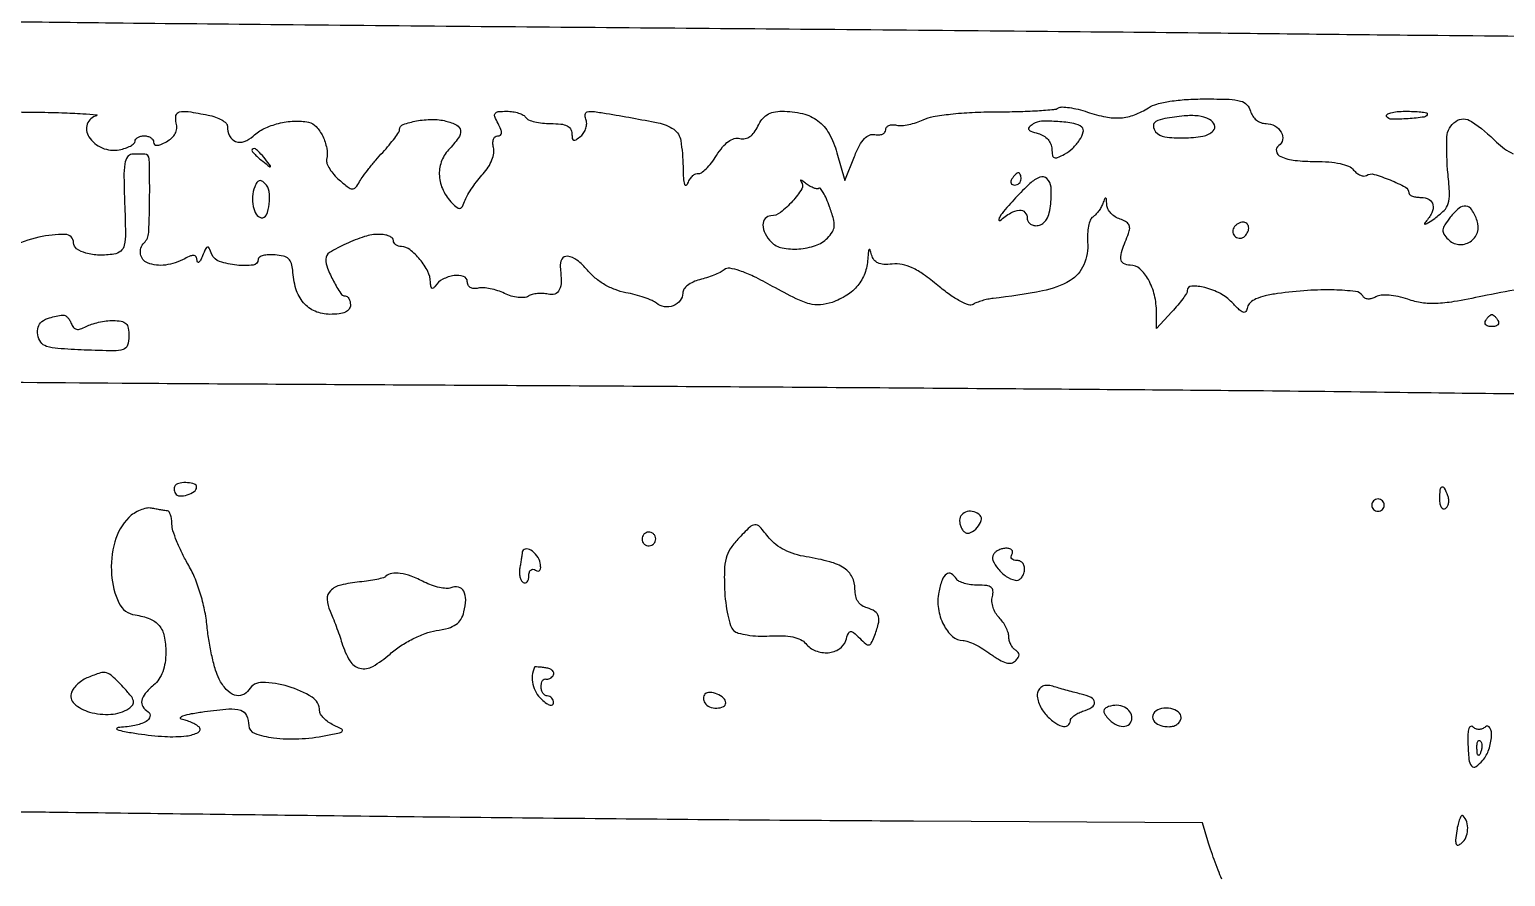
# Model space of a CAD drawing. Extents: x 0 to 5034, y 0 to 2560.
# Drawn here: x 2616.8 to 2856.7, y 1732.7 to 1870.3 of the extents above; entities that cross this region are included whole.
import ezdxf

# ---------------------------------------------------------------- set-up
doc = ezdxf.new("R2010")
doc.units = 0

msp = doc.modelspace()

# ---------------------------------------------------------------- linework, layer by layer
for points in [[(2566.500291, 1813.388869, 0.000025), (2599.706315, 1813.092263, 0.000566), (2636.484559, 1812.807245, 0.000343), (2680.037898, 1812.548913, -0.000265), (2726.483611, 1812.280664, -0.000277), (2772.214257, 1811.966959, -0.000266), (2811.703809, 1811.653178, -0.001234), (2834.5, 1811.403641, 0.000828), (2854.755162, 1811.165464, 0.000325), (2882.696875, 1810.901343, 0.000321)], [(2876.13125, 1869.016786, -0.000192), (2845.700608, 1869.285571, -0.000665), (2826, 1869.493352, 0.000469), (2806.850481, 1869.702813, 0.000156), (2778.80625, 1869.974477, 0.000156), (2747.741249, 1870.25603, 0.000177), (2718, 1870.50579, -0.00022), (2688.405137, 1870.756828, -0.000198), (2657.78125, 1871.042184, -0.000198), (2630.339506, 1871.319656, -0.000631), (2612, 1871.535525, 0.000485)], [(2612.237819, 1856.881394, -0.005087), (2617.68067, 1856.854328, -0.003468), (2622.098749, 1856.756749, -0.007378), (2625.514009, 1856.607157, -0.009444), (2627.738544, 1856.434597, -0.84856), (2627.75, 1856.264318, 0.254373), (2626.237453, 1854.913872, 0.237703), (2626.493246, 1852.844203, 0.145417), (2628.664634, 1851.043759, 0.149179), (2631.443548, 1850.744458, 0.031414), (2632.422519, 1850.996195, 0.044554), (2633.249042, 1851.349105, 0.052915), (2633.827272, 1851.743276, 0.22014), (2634, 1852.116577, -0.166053), (2634.115097, 1852.453586, -0.095371), (2634.440625, 1852.740495, -0.07631), (2634.926261, 1852.934424, -0.056963), (2635.5, 1853, -0.067246), (2636.073373, 1852.922536, -0.084069), (2636.559375, 1852.695915, -0.099557), (2636.884386, 1852.359575, -0.143424), (2637, 1851.964816, 0.208687), (2637.1555, 1851.608475, 0.199776), (2637.526443, 1851.471597, 0.087924), (2638.167562, 1851.612446, 0.024941), (2639.094241, 1852.050436, 0.057611), (2639.969673, 1852.657732, 0.091687), (2640.531459, 1853.372175, 0.101204), (2640.767093, 1854.186209, 0.084153), (2640.687861, 1855.08562, -0.112982), (2640.651012, 1856.282887, -0.291054), (2641.221932, 1856.882725, -0.099574), (2642.646508, 1856.947074, -0.011011), (2645.875, 1856.375, -0.034083), (2647.071496, 1856.049605, -0.047263), (2648.082031, 1855.588438, -0.056697), (2648.78435, 1855.070039, -0.208356), (2649, 1854.575, 0.113065), (2649.362258, 1852.993491, 0.191433), (2650.349786, 1852.087873, 0.180271), (2651.740002, 1852.077923, 0.100453), (2653.202919, 1852.974421, -0.076374), (2654.980796, 1854.184404, -0.050384), (2657.312443, 1855.02085, -0.049179), (2659.839185, 1855.391042, -0.06132), (2662.203012, 1855.21273, -0.160989), (2663.436277, 1854.511487, -0.070831), (2664.49817, 1852.936159, -0.066692), (2665.139943, 1850.989798, -0.094551), (2665.13408, 1849.171041, 0.141931), (2665.192738, 1848.5226, 0.044943), (2665.63017, 1847.644164, 0.040743), (2666.320559, 1846.703783, 0.03542), (2667.185218, 1845.839361, 0.012636), (2668.630071, 1844.648867, 0.148333), (2669.302474, 1844.38854, 0.24703), (2669.835554, 1844.619912, 0.03943), (2670.497187, 1845.590931, -0.028827), (2671.065319, 1846.463903, -0.009033), (2672.013236, 1847.704011, -0.008993), (2673.123619, 1849.05297, -0.009831), (2674.25, 1850.320924, 0.011551), (2675.30333, 1851.514892, 0.015772), (2676.192187, 1852.640853, 0.012552), (2676.86891, 1853.605779, 0.147687), (2677, 1854.039906, -0.316607), (2677.568327, 1854.847464, -0.040907), (2679.725079, 1855.427072, -0.04253), (2682.281796, 1855.672659, -0.064253), (2684.5, 1855.410644, -0.057094), (2686.270187, 1854.744403, -0.255545), (2686.871063, 1853.859248, -0.183476), (2686.537522, 1852.63946, -0.030057), (2684.951881, 1850.717976, 0.102869), (2683.763334, 1848.757508, 0.102015), (2683.450089, 1846.479722, 0.096243), (2684.064596, 1844.156234, 0.081252), (2685.529061, 1842.072459, 0.029522), (2686.331983, 1841.34369, 0.231055), (2686.810077, 1841.234842, 0.220543), (2687.204409, 1841.543689, 0.026964), (2687.661761, 1842.572459, -0.041259), (2688.095045, 1843.476619, -0.016976), (2688.821277, 1844.626529, -0.01666), (2689.688188, 1845.814109, -0.02054), (2690.57657, 1846.85828, 0.042803), (2691.411547, 1847.933069, 0.049414), (2692.00603, 1849.085695, 0.055371), (2692.307304, 1850.187973, 0.103354), (2692.261433, 1851.10828, -0.05566), (2692.155561, 1851.835483, -0.092183), (2692.24825, 1852.446778, -0.129356), (2692.518484, 1852.848978, -0.182461), (2692.918552, 1853, 0.136713), (2693.376757, 1853.127671, 0.25178), (2693.568404, 1853.451776, 0.111212), (2693.461394, 1854.037138, 0.022271), (2693, 1855, -0.028661), (2692.47686, 1856.128477, -0.252535), (2692.539385, 1856.656142, -0.22071), (2693.028384, 1856.938514, -0.022308), (2694.405799, 1857, -0.037116), (2695.398945, 1856.926175, -0.041071), (2696.33614, 1856.70625, -0.045079), (2697.0913, 1856.38458, -0.131867), (2697.5, 1856, 0.159713), (2697.95866, 1855.613307, 0.035556), (2698.947275, 1855.29375, 0.033489), (2700.196361, 1855.073414, 0.026918), (2701.559017, 1855, -0.025275), (2703.192437, 1854.917376, -0.085083), (2704.219784, 1854.632123, -0.145472), (2704.788541, 1854.123634, -0.138977), (2705, 1853.377555, 0.036516), (2705.058117, 1852.58283, 0.292082), (2705.287752, 1852.318007, 0.224961), (2705.680777, 1852.379203, 0.023931), (2706.440559, 1852.950668, 0.078935), (2706.945737, 1853.526039, 0.067902), (2707.279759, 1854.2594, 0.069892), (2707.398494, 1855.033292, 0.095057), (2707.274497, 1855.727056, -0.112501), (2707.163879, 1856.498895, -0.314009), (2707.494185, 1856.898914, -0.099503), (2708.420623, 1856.96731, -0.010429), (2710.583938, 1856.650268, -0.005977), (2718.991554, 1855.134842, -0.104415), (2721.536804, 1854.063644, -0.205015), (2722.684698, 1852.23245, -0.034135), (2723.054972, 1848, 0.009999), (2723.128963, 1846.10463, 0.05831), (2723.303054, 1845.12288, 0.457371), (2723.561491, 1845.007198, 0.191896), (2723.859329, 1845.324, -0.047962), (2724.20535, 1846.003131, -0.063122), (2724.649233, 1846.537513, -0.078013), (2725.118105, 1846.855443, -0.1765), (2725.539043, 1846.893747, 0.227312), (2726.033213, 1846.987952, 0.035957), (2726.805219, 1847.647877, 0.033844), (2727.663886, 1848.619099, 0.023673), (2728.5, 1849.818033, -0.031206), (2729.48977, 1851.192722, -0.064417), (2730.451947, 1852.099431, -0.087842), (2731.390027, 1852.554704, -0.126864), (2732.307271, 1852.576929, 0.102639), (2733.157727, 1852.556861, 0.105764), (2733.935872, 1852.878282, 0.086997), (2734.626141, 1853.555718, 0.048462), (2735.217786, 1854.578643, -0.05788), (2735.886681, 1855.68658, -0.089209), (2736.715569, 1856.434451, -0.086913), (2737.769759, 1856.858842, -0.052382), (2739.113462, 1857, -0.057178), (2742.488667, 1856.612761, -0.104684), (2744.987226, 1855.445418, -0.105246), (2746.789911, 1853.37088, -0.058237), (2748.06926, 1850.252626), (2749.333423, 1845.737479), (2750.916712, 1849.651118, -0.023638), (2751.747317, 1851.454132, -0.068569), (2752.538749, 1852.572419, -0.110409), (2753.356422, 1853.129492, -0.145682), (2754.25, 1853.209054, 0.062356), (2754.91937, 1853.158099, 0.094257), (2755.485938, 1853.294667, 0.123323), (2755.861262, 1853.591956, 0.165356), (2756, 1854, -0.167266), (2756.13923, 1854.404549, -0.126423), (2756.514062, 1854.693278, -0.095472), (2757.080565, 1854.816679, -0.061842), (2757.75, 1854.749908, 0.07424), (2758.603577, 1854.685999, 0.03115), (2759.747929, 1854.842313, 0.029964), (2760.972342, 1855.165341, 0.034248), (2762.094015, 1855.621601, -0.071138), (2763.684829, 1856.136027, -0.01556), (2766.541683, 1856.537468, -0.015236), (2770.030005, 1856.810172, -0.01149), (2773.874171, 1856.904638, 0.006172), (2777.465428, 1856.954682, 0.008793), (2780.652518, 1857.094573, 0.005447), (2783.311025, 1857.287235, 0.118129), (2784.049706, 1857.53072, -0.147904), (2784.657083, 1857.692228, -0.026181), (2785.844286, 1857.589716, -0.026343), (2787.268754, 1857.31405, -0.021037), (2788.76955, 1856.872883, 0.033728), (2791.746274, 1856.079288, 0.066159), (2794.189402, 1855.93011, 0.073423), (2796.416118, 1856.422728, 0.05137), (2798.714817, 1857.581601, -0.078203), (2800.066234, 1858.174631, -0.025846), (2802.194063, 1858.618715, -0.022884), (2804.833228, 1858.90568, -0.015638), (2807.848185, 1859, -0.007966), (2811.799499, 1858.937047, -0.057738), (2813.675759, 1858.658832, -0.136163), (2814.697254, 1858.055897, -0.128485), (2815.289749, 1857, 0.081579), (2815.640606, 1856.211319, 0.079305), (2816.228062, 1855.567499, 0.080513), (2816.977985, 1855.145869, 0.088103), (2817.799392, 1855, -0.129894), (2819.23196, 1854.62145, -0.133284), (2820.274051, 1853.587063, -0.172421), (2820.499752, 1852.364907, -0.217944), (2819.869194, 1851.419157, 0.316961), (2819.477712, 1850.501758, 0.242644), (2820.189765, 1849.633083, 0.074475), (2822.516016, 1849.015756, 0.029625), (2825.822345, 1848.845374, -0.021022), (2828.024983, 1848.769812, -0.036012), (2829.842399, 1848.498253, -0.044218), (2831.221941, 1848.058332, -0.120832), (2832.038862, 1847.453174, 0.054291), (2832.560731, 1846.947543, 0.067232), (2833.145046, 1846.607644, 0.080701), (2833.699797, 1846.476849, 0.157295), (2834.136689, 1846.584478, -0.213003), (2835.362192, 1846.749488, -0.026264), (2837.969746, 1845.831774, -0.024831), (2840.458743, 1844.658258, -0.276912), (2841, 1843.755889, 0.235453), (2841.144446, 1843.466154, 0.071241), (2841.5875, 1843.222042, 0.054436), (2842.234019, 1843.055177, 0.035971), (2843, 1843, -0.128058), (2844.289482, 1842.664238, -0.222012), (2844.923939, 1841.783747, -0.163622), (2844.745873, 1840.491242, -0.071188), (2843.75, 1839.046183, 0.103302), (2843.567782, 1838.741973, 0.635721), (2843.662966, 1838.649296, 0.053501), (2844.228143, 1838.934532, 0.009573), (2845.209033, 1839.596183, 0.041566), (2846.727284, 1840.863774, 0.124624), (2847.421503, 1842.011267, 0.085894), (2847.620203, 1843.595868, 0.013551), (2847.388076, 1846.738755, -0.035094), (2847.20142, 1852.823986, -0.240455), (2848.62355, 1855.357805, -0.304008), (2851.191594, 1855.350458, -0.048585), (2855.267607, 1851.984908, 0.089369), (2857.985536, 1850.089164, 0.053233)], [(2858.880258, 1828.063655, 0.008867), (2853, 1826.952614, -0.008219), (2848.316526, 1826.061406, -0.032418), (2845.399379, 1825.748698, -0.049258), (2843.13723, 1825.876559, -0.044012), (2840.85317, 1826.442451, 0.027371), (2839.267857, 1826.891637, 0.036458), (2837.787687, 1827.113062, 0.041661), (2836.53561, 1827.103465, 0.105202), (2835.669839, 1826.835108, -0.057622), (2835.005256, 1826.557966, -0.087823), (2834.385096, 1826.492749, -0.107632), (2833.87129, 1826.643202, -0.13021), (2833.507652, 1826.987619, 0.230111), (2832.357408, 1827.716599, 0.021206), (2828.894254, 1827.959835, 0.024101), (2824.55374, 1827.870933, 0.016888), (2819.687997, 1827.370714, 0.022018), (2817.649496, 1826.999251, 0.050308), (2816.170003, 1826.501059, 0.073053), (2815.212799, 1825.885921, 0.167416), (2814.790822, 1825.152345, -0.097668), (2814.521233, 1824.487002, -0.336315), (2814.109598, 1824.340351, -0.116018), (2813.463057, 1824.72582, -0.013038), (2812.256945, 1825.954577, 0.085298), (2810.382346, 1827.381398, 0.056791), (2807.856228, 1828.352319, 0.072401), (2805.724625, 1828.585447, 0.40382), (2805, 1827.834544, -0.144514), (2804.875666, 1827.413348, -0.013972), (2804.265625, 1826.525518, -0.016834), (2803.457505, 1825.492041, -0.012528), (2802.5, 1824.405499), (2800, 1821.707955), (2800, 1824.306924, 0.058743), (2799.667539, 1827.126966, 0.068285), (2798.688996, 1829.641967, 0.082761), (2797.290181, 1831.398314, 0.185352), (2795.722854, 1832, -0.128386), (2794.651645, 1832.279667, -0.25772), (2794.204453, 1833.000001, -0.097453), (2794.406785, 1834.403514, -0.013593), (2795.458868, 1837.159658, 0.082208), (2795.641562, 1837.947775, 0.151883), (2795.488168, 1838.58084, 0.129415), (2794.975306, 1839.082354, 0.052418), (2794.072321, 1839.477046, -0.067119), (2793.274148, 1839.854146, -0.063099), (2792.585554, 1840.435835, -0.067523), (2792.105445, 1841.124982, -0.107097), (2791.921053, 1841.817388, 0.007185), (2791.864267, 1842.74326, 0.315171), (2791.747205, 1842.886181, 0.378554), (2791.596397, 1842.813357, 0.008361), (2791.271109, 1842, -0.039524), (2790.97491, 1841.375275, -0.029619), (2790.556871, 1840.738549, -0.030264), (2790.088387, 1840.183125, -0.058402), (2789.641488, 1839.812081, 0.158993), (2789.247946, 1839.324623, 0.040455), (2788.960513, 1838.336165, 0.037115), (2788.800792, 1837.094421, 0.030253), (2788.809853, 1835.7537, -0.118333), (2788.179772, 1832.045909, -0.158548), (2785.949712, 1829.494936, -0.087461), (2781.480421, 1827.79499, -0.019979), (2773.449502, 1826.589189, 0.025014), (2772.576992, 1826.449193, 0.019801), (2771.650852, 1826.213983, 0.020213), (2770.807396, 1825.926279, 0.04614), (2770.205861, 1825.627229, -0.227439), (2769.455133, 1825.547121, -0.037217), (2768.079968, 1826.153603, -0.032788), (2766.382192, 1827.206977, -0.018847), (2764.477073, 1828.681156, 0.018449), (2762.158139, 1830.4785, 0.045773), (2760.307242, 1831.565409, 0.061981), (2758.672742, 1832.099264, 0.074236), (2757.056813, 1832.169907, -0.035464), (2755.6694, 1832.123256, -0.09695), (2754.718265, 1832.346543, -0.130908), (2754.09015, 1832.858868, -0.093518), (2753.702101, 1833.683665, 0.016718), (2753.463268, 1834.493779, 0.574739), (2753.304643, 1834.527157, 0.163896), (2753.172519, 1834.223177, 0.006514), (2753.084198, 1833, -0.073609), (2752.595179, 1830.659857, -0.08432), (2751.458631, 1828.680341, -0.079532), (2749.669543, 1827.102859, -0.057179), (2747.266487, 1825.943053, -0.063263), (2745.370415, 1825.540762, -0.086837), (2743.637609, 1825.698057, -0.050431), (2741.442794, 1826.53559, -0.009318), (2737.607733, 1828.551473, 0.011538), (2734.526997, 1830.153435, 0.031867), (2732.268695, 1831.088926, 0.045057), (2730.644392, 1831.484632, 0.206773), (2729.727765, 1831.241879, -0.051516), (2729.068883, 1830.825344, -0.018352), (2728.052843, 1830.366592, -0.017985), (2726.892901, 1829.941283, -0.020248), (2725.75, 1829.618835, 0.049072), (2724.697984, 1829.255484, 0.059386), (2723.807813, 1828.710624, 0.070136), (2723.201879, 1828.076746, 0.156975), (2723, 1827.449563, -0.166253), (2722.582011, 1826.227219, -0.136414), (2721.469713, 1825.397925, -0.127739), (2720.027452, 1825.230743, -0.138855), (2718.737265, 1825.798638, 0.07083), (2718.01783, 1826.238903, 0.018809), (2716.760227, 1826.726865, 0.018689), (2715.272899, 1827.179039, 0.018257), (2713.744358, 1827.522863, -0.0452), (2712.00601, 1828.01349, -0.041118), (2710.325159, 1828.820486, -0.041015), (2708.794872, 1829.8941, -0.04441), (2707.504161, 1831.177425, 0.051002), (2705.817602, 1832.810783, 0.139712), (2704.297893, 1833.43517, 0.29548), (2703.361637, 1832.968498, 0.165643), (2703.091962, 1831.674593, -0.028809), (2703.242375, 1829.371849, -0.107801), (2702.945885, 1827.961094, -0.207788), (2702.222503, 1827.301737, -0.147343), (2701.110698, 1827.260801, 0.049319), (2700.291742, 1827.390628, 0.038924), (2699.394044, 1827.373437, 0.040154), (2698.555059, 1827.223174, 0.074157), (2697.919831, 1826.950453, -0.119581), (2697.237583, 1826.727733, -0.048167), (2696.250941, 1826.746234, -0.043822), (2695.139259, 1826.974591, -0.041099), (2694.059133, 1827.396437, 0.034661), (2692.950816, 1827.8458, 0.030091), (2691.737683, 1828.162986, 0.031264), (2690.601371, 1828.315086, 0.073506), (2689.75, 1828.250092, -0.070014), (2689.03665, 1828.190647, -0.125019), (2688.478637, 1828.366572, -0.145839), (2688.126919, 1828.761966, -0.10978), (2688, 1829.333056, 0.325972), (2687.400536, 1830.154853, 0.113429), (2685.852914, 1830.285875, 0.083922), (2684.016886, 1829.699998, 0.125758), (2682.765313, 1828.587716, -0.076207), (2682.462289, 1828.259936, -0.361419), (2682.225326, 1828.26494, -0.183233), (2682.062328, 1828.56789, -0.030599), (2682.015313, 1829.238569, 0.118075), (2681.58757, 1830.957642, 0.052361), (2680.291423, 1832.920713, 0.052466), (2678.677199, 1834.510517, 0.169841), (2677.277759, 1835, -0.076723), (2676.789604, 1835.075349, -0.089679), (2676.375342, 1835.29375, -0.100762), (2676.098405, 1835.618633, -0.126938), (2676, 1836, 0.216386), (2675.8263, 1836.382573, 0.079042), (2675.310756, 1836.70625, 0.060107), (2674.552021, 1836.926737, 0.040707), (2673.653638, 1837, 0.07699), (2671.300633, 1836.635525, 0.032041), (2668.297461, 1835.465824, 0.02603), (2665.602544, 1834.036962, 0.263675), (2665, 1832.973811, 0.094915), (2665.28165, 1831.503483, 0.027032), (2666.260761, 1829.383012, 0.021086), (2667.415323, 1827.407022, 0.255299), (2668.160515, 1827, -0.173704), (2668.480842, 1826.885254, -0.093425), (2668.753401, 1826.559375, -0.073734), (2668.937834, 1826.073846, -0.054008), (2669, 1825.5, -0.160141), (2668.781992, 1824.836781, -0.128834), (2668.19483, 1824.362578, -0.078106), (2667.177434, 1824.08405, -0.027838), (2665.66898, 1824, -0.101976), (2663.267874, 1824.494854, -0.116196), (2661.385616, 1825.890005, -0.10107), (2660.147409, 1828.155805, -0.062056), (2659.616658, 1831.162439, 0.063956), (2659.414344, 1832.283706, 0.137364), (2658.937457, 1833.012748, 0.11911), (2658.098876, 1833.450817, 0.041949), (2656.75, 1833.669117, 0.032337), (2655.696365, 1833.681705, 0.051655), (2654.807813, 1833.542026, 0.069206), (2654.196736, 1833.285586, 0.264756), (2654, 1832.940087, -0.376711), (2653.182023, 1832.008476, -0.05939), (2650.534876, 1831.97916, -0.053719), (2647.738499, 1832.589529, -0.218642), (2646.499653, 1833.75, 0.015532), (2646.04496, 1834.772015, 0.332057), (2645.768499, 1834.915919, 0.249487), (2645.486212, 1834.701205, 0.010356), (2644.96295, 1833.5, -0.022269), (2644.639888, 1832.804131, -0.10448), (2644.361498, 1832.465023, -0.430192), (2644.173627, 1832.490983, -0.142536), (2644.070285, 1832.785184, 0.105797), (2643.923186, 1833.326266, 0.247491), (2643.58939, 1833.559219, 0.129118), (2643.014693, 1833.482483, 0.025466), (2642.065741, 1833.035184, -0.088755), (2638.92243, 1832.013193, -0.128483), (2636.037069, 1832.356016, -0.265932), (2634.883085, 1833.791429, -0.240138), (2635.476925, 1835.619782, 0.186999), (2636.216157, 1837.294569, 0.009902), (2636.371558, 1843.238837, 0.00759), (2636.318168, 1849.273275, 0.408455), (2635.568013, 1850.002457, -0.000639), (2635.255477, 1850.001504, -0.000145), (2634.725901, 1850.000722, -0.00015), (2634.115244, 1850.00018, -0.000146), (2633.498884, 1850, 0.257332), (2632.759379, 1849.592413, 0.103997), (2632.344289, 1848.476372, 0.040435), (2632.196245, 1846.302661, 0.006476), (2632.306034, 1842.044279, -0.005317), (2632.441922, 1837.20864, -0.056532), (2632.254449, 1835.251204, -0.167814), (2631.669655, 1834.277733, -0.137401), (2630.55715, 1833.775278, -0.044576), (2628.144725, 1833.625432, -0.061753), (2626.004074, 1833.949854, -0.082239), (2624.508653, 1834.649976, -0.247055), (2624, 1835.616577, 0.409515), (2622.652501, 1836.985903, 0.060391), (2618.384634, 1836.537991, 0.052364), (2613.664413, 1834.922074, 0.128006)], [(2810.615137, 1732.216073, -0.007817), (2810.021463, 1733.687692, -0.005127), (2809.381634, 1735.400203, -0.005157), (2808.792686, 1737.081197, -0.009872), (2808.360682, 1738.444191), (2807.491091, 1741.388383), (2760.495545, 1741.639926, -0.000631), (2738.794302, 1741.783473, -0.000345), (2712.176816, 1742.011489, -0.000343), (2685.131833, 1742.280395, -0.000547), (2662, 1742.55159, 0.000051), (2623.153091, 1743.045567, 0.001503), (2613.285003, 1743.140374, 0.005477)]]:
    msp.add_lwpolyline(points, format="xyb")
for points in [[(2844, 1856.613499, -0.374035), (2843.518677, 1856.060095, -0.017887), (2840.881157, 1855.78659, -0.018882), (2838.213729, 1855.707079, -0.25781), (2837.396955, 1856.166731, -0.409969), (2837.469645, 1856.484959, -0.075366), (2838.078705, 1856.755227, -0.044643), (2839.111312, 1856.940963, -0.022189), (2840.440983, 1857, -0.01019), (2841.805541, 1856.972186, -0.016855), (2842.954539, 1856.886465, -0.010858), (2843.868051, 1856.767138, -0.370475)], [(2779.952905, 1854.934394, 0.042972), (2779.289091, 1854.421923, 0.337554), (2779.224974, 1854.062177, 0.191885), (2779.587315, 1853.746346, 0.017573), (2780.75, 1853.383343, -0.066664), (2781.656268, 1852.999526, -0.077951), (2782.376462, 1852.405932, -0.084333), (2782.839149, 1851.663998, -0.097643), (2783, 1850.848185, 0.038966), (2783.077831, 1849.850991, 0.265072), (2783.374559, 1849.479526, 0.197623), (2783.919855, 1849.485883, 0.022384), (2785.056487, 1850.030231, 0.068531), (2786.391322, 1850.999894, 0.058324), (2787.499287, 1852.344557, 0.068602), (2788.099574, 1853.634067, 0.301595), (2787.873539, 1854.399488, 0.132156), (2786.555658, 1855.011923, 0.026206), (2783.949622, 1855.325712, 0.026103), (2781.326431, 1855.365684, 0.134449)], [(2804.5, 1856.236756, 0.012521), (2801.3504, 1855.817904, 0.087313), (2799.887835, 1855.314596, 0.285621), (2799.494888, 1854.610038, 0.162675), (2799.86041, 1853.668196, 0.1882), (2801.344684, 1852.845686, 0.037399), (2804.43129, 1852.662709, 0.03832), (2807.543438, 1852.95032, 0.155393), (2809.213661, 1853.813661, 0.296624), (2809.418035, 1854.778744, 0.18402), (2808.61596, 1855.671406, 0.090502), (2806.775787, 1856.229204, 0.055301)], [(2653, 1850.622445, 0.184603), (2653.08115, 1850.410139, 0.013803), (2653.514062, 1849.952641, 0.017649), (2654.079598, 1849.425681, 0.012436), (2654.75, 1848.872445, 0.001576), (2655.879507, 1847.99236, 0.377591), (2656, 1848, 0.377591), (2656.00764, 1848.120493, 0.001576), (2655.127555, 1849.25, 0.017685), (2654.23668, 1850.306759, 0.065617), (2653.573889, 1850.869516, 0.241985), (2653.193395, 1850.90695, 0.307699)], [(2776.5, 1846, 0.082592), (2776.343488, 1845.6179, 0.161196), (2776.3746, 1845.29375, 0.182303), (2776.586039, 1845.078288, 0.108972), (2776.940983, 1845, 0.093332), (2777.345238, 1845.076123, 0.09642), (2777.688914, 1845.29375, 0.099167), (2777.918938, 1845.618444, 0.105053), (2778, 1846, 0.042167), (2777.967655, 1846.382849, 0.061769), (2777.870461, 1846.70625, 0.081139), (2777.727648, 1846.92554, 0.210953), (2777.559017, 1847, 0.151918), (2777.34829, 1846.934461, 0.038439), (2777.066025, 1846.70625, 0.035638), (2776.768994, 1846.382774, 0.029505)], [(2653.448209, 1844.725631, 0.072072), (2653.091313, 1843.148252, 0.071324), (2653.194772, 1841.528567, 0.085186), (2653.69643, 1840.258427, 0.21053), (2654.5, 1839.697179, 0.354314), (2655.350691, 1840.146941, 0.073463), (2655.812491, 1841.905791, 0.06351), (2655.778011, 1843.964232, 0.161841), (2655.117447, 1845.282553, 0.07297), (2654.604088, 1845.664545, 0.206894), (2654.168839, 1845.702072, 0.172886), (2653.789007, 1845.404588, 0.049437)], [(2742.259146, 1845.541219, -0.32437), (2742.347516, 1844.400561, -0.044388), (2740.837611, 1842.367189, -0.044846), (2738.890318, 1840.539505, -0.167566), (2737.325686, 1840, 0.222518), (2736.411635, 1839.572023, 0.179218), (2736.045548, 1838.538165, 0.115072), (2736.399659, 1837.112686, 0.078353), (2737.386589, 1835.756268, 0.148622), (2739.172907, 1834.802745, 0.066284), (2741.861051, 1834.633556, 0.064777), (2744.594372, 1835.184477, 0.114783), (2746.536226, 1836.393369, 0.058587), (2747.322986, 1837.38979, 0.121782), (2747.622142, 1838.327089, 0.084819), (2747.499793, 1839.514732, 0.018774), (2746.874707, 1841.469945, 0.015209), (2746.358687, 1842.771741, 0.027994), (2745.849084, 1843.790602, 0.031639), (2745.403751, 1844.465877, 0.455575), (2745.150209, 1844.483543, -0.232761), (2744.862916, 1844.385773, -0.054233), (2744.353309, 1844.50925, -0.04498), (2743.735764, 1844.796949, -0.030852), (2743.092009, 1845.225708, 0.010044), (2742.515027, 1845.64565, 0.061815), (2742.190652, 1845.816837, 0.648711), (2742.13092, 1845.756695, 0.084119)], [(2779.428175, 1845.250054, 0.018287), (2777.102075, 1842.921975, 0.017022), (2774.893811, 1840.375381, 0.08457), (2774.353855, 1839.413648, 0.764699), (2774.578741, 1839.257154, -0.040967), (2776.318509, 1840.4883, -0.115295), (2777.731632, 1840.932216, -0.23302), (2778.624026, 1840.572603, -0.184517), (2779, 1839.588484, 0.12955), (2779.136544, 1839.070337, 0.118015), (2779.514062, 1838.665321, 0.103138), (2780.08154, 1838.438643, 0.079396), (2780.75, 1838.427931, 0.124175), (2781.536932, 1838.750963, 0.101421), (2782.147045, 1839.429923, 0.073814), (2782.575435, 1840.494653, 0.034334), (2782.822842, 1841.966605, 0.041785), (2782.861484, 1844.657282, 0.1853), (2782.205621, 1846.066457, 0.299699), (2781.036546, 1846.286913, 0.08855)], [(2847.74512, 1839.776328, 0.023612), (2846.840992, 1838.528928, 0.120072), (2846.556271, 1837.726506, 0.166285), (2846.719224, 1837.022902, 0.057126), (2847.378455, 1836.192974, 0.170447), (2849.105506, 1835.363504, 0.171043), (2850.969133, 1835.79732, 0.171493), (2852.145785, 1837.302207, 0.171201), (2852.116734, 1839.213474, 0.051802), (2851.248275, 1840.975975, 0.22399), (2850.29079, 1841.58801, 0.212436), (2849.171451, 1841.253253, 0.046821)], [(2812.542705, 1838.069098, 0.195483), (2812.412739, 1837.300347, 0.177971), (2812.849183, 1836.620737, 0.173509), (2813.632003, 1836.375083, 0.18866), (2814.36052, 1836.693853, 0.094258), (2814.860497, 1837.428701, 0.135693), (2814.969472, 1838.203471, 0.182678), (2814.664889, 1838.772622, 0.181466), (2814.059017, 1839, 0.08447), (2813.65652, 1838.931514, 0.05343), (2813.225445, 1838.726548, 0.051896), (2812.832549, 1838.425195, 0.064898)], [(2623.631346, 1822.518314, 0.07838), (2624.002642, 1821.874092, 0.173292), (2624.480311, 1821.582325, 0.134518), (2625.124949, 1821.622521, 0.040445), (2626.03422, 1822.018314, -0.044821), (2626.92071, 1822.395013, -0.023184), (2628.083379, 1822.71163, -0.02285), (2629.317732, 1822.928373, -0.032043), (2630.434259, 1823, -0.043018), (2631.753712, 1822.88627, -0.153473), (2632.497845, 1822.502137, -0.154727), (2632.884886, 1821.763522, -0.043941), (2633, 1820.45619, -0.078313), (2632.765621, 1818.968935, -0.243992), (2632.066361, 1818.277803, -0.080733), (2630.511382, 1818.058983, -0.004798), (2625.75, 1818.20619, -0.00702), (2621.473038, 1818.4397, -0.061571), (2619.613777, 1818.800301, -0.157891), (2618.671015, 1819.484444, -0.122697), (2618.191533, 1820.665416, -0.09854), (2618.261424, 1821.936112, -0.164629), (2618.840318, 1822.824099, -0.103787), (2620.076824, 1823.436587, -0.026431), (2622.281385, 1823.883999, -0.167485), (2622.62213, 1823.820404, -0.068805), (2623.000257, 1823.530679, -0.057525), (2623.356043, 1823.076663, -0.045871)], [(2855.5, 1823, -0.146489), (2855.602013, 1822.620597, -0.191582), (2855.461189, 1822.29375, -0.134005), (2855.074636, 1822.072951, -0.063222), (2854.5, 1822, -0.063222), (2853.925364, 1822.072951, -0.134005), (2853.538811, 1822.29375, -0.191582), (2853.397987, 1822.620597, -0.146489), (2853.5, 1823, -0.025622), (2853.764631, 1823.382847, -0.032351), (2854.048689, 1823.70625, -0.033983), (2854.313296, 1823.937141, -0.163822), (2854.5, 1824, -0.163822), (2854.686704, 1823.937141, -0.033983), (2854.951311, 1823.70625, -0.032351), (2855.235369, 1823.382847, -0.025622)], [(2640.527186, 1796.193853, 0.126718), (2640.384342, 1795.951895, 0.07666), (2640.341558, 1795.61998, 0.068433), (2640.401535, 1795.251796, 0.063947), (2640.559212, 1794.904194, 0.251502), (2641.262296, 1794.49748, 0.081215), (2642.495327, 1794.659209, 0.080596), (2643.619821, 1795.207039, 0.24382), (2644, 1795.940322, 0.321455), (2643.652963, 1796.424334, 0.063543), (2642.544228, 1796.648844, 0.058963), (2641.30547, 1796.593169, 0.156944)], [(2846, 1793.940983, 0.045552), (2846.068264, 1793.193244, 0.099152), (2846.280921, 1792.660421, 0.177225), (2846.594852, 1792.42542, 0.214542), (2846.956326, 1792.473008, 0.126981), (2847.279146, 1792.809536, 0.081026), (2847.466258, 1793.321649, 0.072258), (2847.493102, 1793.926665, 0.066719), (2847.349337, 1794.532025, 0.027681), (2846.794126, 1795.769457, 0.395517), (2846.377209, 1795.917133, 0.275668), (2846.063011, 1795.476999, 0.020503)], [(2632.978618, 1790.978618, 0.131479), (2630.701079, 1787.036914, 0.082445), (2630.177108, 1781.705415, 0.094737), (2631.379753, 1777.100608, 0.251918), (2634.033373, 1775.154182, -0.05823), (2636.409622, 1774.533181, -0.12866), (2637.915624, 1773.440054, -0.122354), (2638.738213, 1771.708615, -0.050048), (2639, 1769.099796, -0.036964), (2638.874271, 1767.401433, -0.052265), (2638.496092, 1765.933993, -0.058517), (2637.868378, 1764.709076, -0.068164), (2637, 1763.732028, 0.039697), (2635.653975, 1762.380469, 0.125423), (2635.09728, 1761.241004, 0.192297), (2635.268887, 1760.270695, 0.116071), (2636.106763, 1759.434017, -0.330752), (2636.413358, 1758.662755, -0.204355), (2635.783659, 1757.857467, -0.077129), (2633.962319, 1757.192536, -0.03761), (2631.5, 1756.893371, 0.14121), (2631.053038, 1756.742128, 0.613955), (2631.081247, 1756.537945, 0.03846), (2632.284976, 1756.22366, 0.007489), (2634.5, 1755.858168, 0.022924), (2638.831161, 1755.411724, 0.041925), (2642.378554, 1755.50727, 0.092044), (2644.270755, 1756.0808, 0.515958), (2644.394645, 1756.958291, 0.061533), (2643.912619, 1757.313805, 0.02438), (2643.175302, 1757.682623, 0.023684), (2642.331331, 1758.007748, 0.027389), (2641.5, 1758.233883, -0.532701), (2641.402058, 1758.47836, -0.16713), (2641.789996, 1758.768227, -0.032919), (2643.193929, 1759.118786, -0.010853), (2645.29573, 1759.451885, -0.013916), (2649.242818, 1759.878398, -0.096769), (2651.163669, 1759.660167, -0.212441), (2652.12763, 1758.806623, -0.105343), (2652.487246, 1757.179421, 0.318517), (2653.385972, 1755.931942, 0.050051), (2656.506207, 1755.202168, 0.043902), (2660.628427, 1755.02898, 0.036734), (2664.97749, 1755.549834, 0.004658), (2667.24384, 1756.013841, 0.182736), (2667.66742, 1756.286988, 0.458247), (2667.595335, 1756.605135, 0.014423), (2666.25, 1757.271262, -0.043856), (2665.389183, 1757.76249, -0.048924), (2664.660937, 1758.380863, -0.055042), (2664.160216, 1759.02728, -0.138142), (2664, 1759.59611, 0.260591), (2662.768376, 1761.798768, 0.065929), (2658.882352, 1763.531558, 0.066177), (2654.692428, 1764.188877, 0.266202), (2652.5, 1763, -0.165282), (2651.471324, 1762.151654, -0.179186), (2650.177177, 1762.142064, -0.123942), (2648.816738, 1763.06051, -0.06586), (2647.663833, 1764.75, -0.045264), (2647.090818, 1766.197993, -0.015283), (2646.516228, 1768.395103, -0.015059), (2646.02594, 1770.875977, -0.016716), (2645.705538, 1773.297157, 0.02628), (2645.296452, 1775.991361, 0.023965), (2644.598001, 1778.713572, 0.024591), (2643.66887, 1781.27285, 0.03318), (2642.567386, 1783.475227, -0.018555), (2641.584658, 1785.304482, -0.019305), (2640.75417, 1787.177876, -0.019405), (2640.163954, 1788.847121, -0.075407), (2640, 1789.92807, 0.034273), (2639.945166, 1790.727097, 0.049747), (2639.779687, 1791.413846, 0.061908), (2639.538136, 1791.901972, 0.225182), (2639.25, 1792.076511, -0.012222), (2638.845078, 1792.127846, -0.003019), (2638.183584, 1792.232282, -0.003087), (2637.427378, 1792.361154, -0.003088), (2636.672841, 1792.499352, 0.095396), (2635.837458, 1792.496934, 0.04939), (2634.833959, 1792.195497, 0.046608), (2633.828223, 1791.667213, 0.052195)], [(2768, 1790.559017, 0.055393), (2768.06577, 1789.967172, 0.049543), (2768.260466, 1789.380346, 0.052551), (2768.547032, 1788.884873, 0.097268), (2768.886693, 1788.570027, 0.262915), (2769.796164, 1788.534193, 0.093927), (2770.857731, 1789.361689, 0.097507), (2771.519034, 1790.49822, 0.287006), (2771.324657, 1791.342009, 0.126742), (2770.345909, 1791.919767, 0.128809), (2769.216165, 1791.947916, 0.150796), (2768.339635, 1791.433598, 0.187354)], [(2835, 1793, 0.099038), (2835.076342, 1792.618362, 0.097945), (2835.29375, 1792.29375, 0.097945), (2835.618362, 1792.076342, 0.099038), (2836, 1792, 0.099038), (2836.381638, 1792.076342, 0.097945), (2836.70625, 1792.29375, 0.097945), (2836.923658, 1792.618362, 0.099038), (2837, 1793, 0.099038), (2836.923658, 1793.381638, 0.097945), (2836.70625, 1793.70625, 0.097945), (2836.381638, 1793.923658, 0.099038), (2836, 1794, 0.099038), (2835.618362, 1793.923658, 0.097945), (2835.29375, 1793.70625, 0.097945), (2835.076342, 1793.381638, 0.099038)], [(2731.961292, 1787.458798, 0.045676), (2730.731632, 1785.883848, 0.077978), (2730.058825, 1784.360787, 0.058917), (2729.780386, 1782.421851, 0.016689), (2729.806176, 1779.368172, 0.019539), (2729.985364, 1777.15788, 0.02362), (2730.331728, 1775.105634, 0.023199), (2730.777364, 1773.435959, 0.126705), (2731.269197, 1772.650213, 0.123136), (2732.039375, 1772.214934, 0.028977), (2733.496962, 1771.902068, 0.028126), (2735.263983, 1771.729659, 0.02444), (2737.124717, 1771.744259, -0.021544), (2739.266462, 1771.773465, -0.044727), (2740.92458, 1771.575481, -0.059595), (2742.160099, 1771.156029, -0.108355), (2742.997162, 1770.50342, 0.126239), (2744.607648, 1769.336766, 0.113596), (2746.648115, 1769.02932, 0.12551), (2748.466185, 1769.644726, 0.173552), (2749.500974, 1771.003067, -0.022091), (2749.925158, 1772.15971, -0.257928), (2750.28895, 1772.44808, -0.224302), (2750.763081, 1772.313847, -0.017053), (2751.762301, 1771.380556, 0.017188), (2752.761596, 1770.447702, 0.208141), (2753.251035, 1770.292954, 0.253124), (2753.640774, 1770.559604, 0.025139), (2754.123654, 1771.627489, 0.0286), (2754.790892, 1773.659873, 0.124775), (2754.80567, 1774.915838, 0.188957), (2754.231291, 1775.737632, 0.083065), (2753, 1776.289749, -0.083151), (2752.124676, 1776.682428, -0.102223), (2751.496538, 1777.318094, -0.090895), (2751.123827, 1778.213559, -0.05333), (2751, 1779.371197, 0.117424), (2750.538569, 1781.308907, 0.130448), (2749.262732, 1782.74323, 0.081839), (2746.918404, 1783.793141, 0.024802), (2743.093268, 1784.601076, -0.03509), (2741.220067, 1785.037135, -0.041959), (2739.53977, 1785.713598, -0.045805), (2738.132274, 1786.592402, -0.063732), (2737.074104, 1787.632921, 0.016326), (2735.531305, 1789.467703, 0.221789), (2734.747442, 1789.8014, 0.186609), (2733.913114, 1789.445681, 0.011154)], [(2716.552786, 1788.08541, 0.099038), (2716.401684, 1787.679226, 0.097945), (2716.417584, 1787.244476, 0.097945), (2716.597789, 1786.848514, 0.099038), (2716.91459, 1786.552786, 0.099038), (2717.320774, 1786.401684, 0.097945), (2717.755524, 1786.417584, 0.097945), (2718.151486, 1786.597789, 0.099038), (2718.447214, 1786.91459, 0.099038), (2718.598316, 1787.320774, 0.097945), (2718.582416, 1787.755524, 0.097945), (2718.402211, 1788.151486, 0.099038), (2718.08541, 1788.447214, 0.099038), (2717.679226, 1788.598316, 0.097945), (2717.244476, 1788.582416, 0.097945), (2716.848514, 1788.402211, 0.099038)], [(2696.923489, 1785.333333, -0.012849), (2696.872217, 1784.898062, -0.00376), (2696.771216, 1784.231896, -0.003774), (2696.646197, 1783.483567, -0.004039), (2696.512555, 1782.753971, 0.05232), (2696.452308, 1782.044344, 0.056266), (2696.543956, 1781.35546, 0.063249), (2696.764654, 1780.788145, 0.130709), (2697.089067, 1780.444954, 0.166463), (2697.434153, 1780.366453, 0.190336), (2697.732413, 1780.522641, 0.122086), (2697.934157, 1780.920534, 0.056632), (2698, 1781.5, -0.066547), (2698.078191, 1782.084888, -0.150068), (2698.31469, 1782.45902, -0.196781), (2698.670717, 1782.577233, -0.121989), (2699.096132, 1782.440587, 0.111658), (2699.518408, 1782.29539, 0.277992), (2699.80336, 1782.427286, 0.157414), (2699.92435, 1782.843748, 0.040508), (2699.846132, 1783.548704, 0.110372), (2699.317674, 1784.760175, 0.098169), (2698.304889, 1785.692215, 0.184916), (2697.40278, 1785.858695, 0.335844)], [(2773.495259, 1784.992329, 0.246093), (2773.424715, 1784.000117, 0.071224), (2774.258553, 1782.651697, 0.064528), (2775.582217, 1781.428712, 0.097241), (2777.010021, 1780.785714, 0.143197), (2777.499467, 1780.812756, 0.107288), (2777.961153, 1781.097991, 0.090029), (2778.324445, 1781.602536, 0.06957), (2778.52868, 1782.25, 0.077058), (2778.537521, 1782.939087, 0.113173), (2778.321331, 1783.502531, 0.128645), (2777.907321, 1783.867963, 0.117352), (2777.352499, 1784, -0.071025), (2776.835417, 1784.073824, -0.146338), (2776.495483, 1784.29375, -0.189415), (2776.383184, 1784.619956, -0.128381), (2776.5, 1785, 0.131946), (2776.613866, 1785.379909, 0.190139), (2776.495862, 1785.70625, 0.14379), (2776.146634, 1785.926373, 0.069308), (2775.618034, 1786, 0.060064), (2774.998068, 1785.925255, 0.050851), (2774.375719, 1785.703997, 0.053165), (2773.843581, 1785.378157, 0.090637)], [(2674.767518, 1781.434184, -0.13046), (2674.355151, 1781.194813, -0.014175), (2673.27762, 1780.933245, -0.016607), (2671.952842, 1780.696853, -0.012674), (2670.490076, 1780.523409, 0.035545), (2667.432659, 1780.018286, 0.137188), (2665.76711, 1779.092177, 0.211301), (2665.2204, 1777.699917, 0.097695), (2665.686643, 1775.770206, -0.012358), (2666.150768, 1774.693904, -0.006237), (2666.68509, 1773.316051, -0.00619), (2667.201994, 1771.878085, -0.009155), (2667.616437, 1770.603585, 0.059702), (2668.902592, 1767.687169, 0.205365), (2670.536527, 1766.493116, 0.188853), (2672.630663, 1766.803871, 0.050018), (2675.432442, 1768.806539, -0.03396), (2677.155178, 1770.123358, -0.029118), (2679.128926, 1771.270614, -0.030022), (2681.134295, 1772.13811, -0.047458), (2682.946566, 1772.607446, 0.027286), (2684.914665, 1773.033362, 0.0822), (2686.158024, 1773.606173, 0.109604), (2686.946657, 1774.441394, 0.073249), (2687.451073, 1775.661081, 0.052326), (2687.730943, 1777.627895, 0.133867), (2687.40659, 1779.017165, 0.215955), (2686.558026, 1779.662122, 0.148818), (2685.335504, 1779.575251, -0.108736), (2684.576315, 1779.460676, -0.036073), (2683.454774, 1779.617522, -0.033933), (2682.198966, 1779.977142, -0.032639), (2680.986315, 1780.507077, 0.027879), (2678.883659, 1781.449867, 0.054497), (2677.109696, 1781.915852, 0.074813), (2675.716599, 1781.913962, 0.160018)], [(2764.617258, 1778.836289, 0.087178), (2764.555124, 1776.190433, 0.079185), (2765.385458, 1773.584639, 0.091237), (2766.836157, 1771.670329, 0.187228), (2768.563545, 1771, -0.09018), (2769.341202, 1770.858591, -0.023794), (2770.506609, 1770.355767, -0.023355), (2771.800314, 1769.646307, -0.022086), (2773.047358, 1768.806866, 0.022988), (2774.490725, 1767.839047, 0.069192), (2775.57724, 1767.371276, 0.114372), (2776.41877, 1767.337072, 0.150692), (2777.093998, 1767.693998, 0.048531), (2777.537594, 1768.233212, 0.149945), (2777.672676, 1768.679755, 0.179575), (2777.524593, 1769.07403, 0.075789), (2777.087132, 1769.446149, -0.085711), (2776.670996, 1769.814513, -0.053402), (2776.319345, 1770.364939, -0.051702), (2776.080612, 1771.002091, -0.063883), (2776, 1771.630446, 0.080425), (2775.88788, 1772.322984, 0.03778), (2775.536566, 1773.16202, 0.036173), (2775.0261, 1774.005225, 0.042203), (2774.422353, 1774.720504, -0.065937), (2773.854829, 1775.461319, -0.053365), (2773.450323, 1776.378427, -0.055042), (2773.259737, 1777.324456, -0.086365), (2773.328733, 1778.149076, 0.073693), (2773.429856, 1779.076068, 0.220453), (2773.14679, 1779.629986, 0.140906), (2772.420181, 1779.923944, 0.026122), (2770.965397, 1780, -0.032404), (2769.830119, 1780.073653, -0.037859), (2768.7729, 1780.29375, -0.041279), (2767.929247, 1780.614628, -0.143795), (2767.5, 1781, 0.114754), (2766.665959, 1781.839591, 0.310453), (2765.868918, 1781.806231, 0.14962), (2765.159348, 1780.832815, 0.033878)], [(2626.3891, 1765.020294, 0.047303), (2625.536901, 1764.578214, 0.038927), (2624.72148, 1763.957185, 0.040454), (2624.058761, 1763.261634, 0.078651), (2623.676339, 1762.598935, 0.311685), (2624.12453, 1760.750477, 0.113569), (2626.611926, 1759.383632, 0.085721), (2630.072843, 1759.017935, 0.125185), (2632.973795, 1759.962643, 0.094349), (2633.618159, 1760.565388, 0.226219), (2633.735956, 1761.192527, 0.108539), (2633.311299, 1762.017232, 0.015612), (2632.049481, 1763.44733, 0.013249), (2630.296402, 1765.21701, 0.123767), (2629.370632, 1765.743797, 0.144545), (2628.366309, 1765.727675, 0.020215)], [(2698.923489, 1766.661516, 0.086164), (2698.55253, 1765.323692, 0.079843), (2698.639055, 1763.901459, 0.077915), (2699.172742, 1762.548127, 0.076169), (2700.098189, 1761.41114, 0.028157), (2700.862823, 1760.79374, 0.083604), (2701.465808, 1760.497881, 0.213543), (2701.833279, 1760.546462, 0.260298), (2702, 1760.845012, 0.085274), (2701.924228, 1761.286066, 0.093604), (2701.70625, 1761.660722, 0.100386), (2701.381451, 1761.911291, 0.114747), (2701, 1762, -0.148195), (2700.618646, 1762.115568, -0.098894), (2700.29375, 1762.440625, -0.082425), (2700.074694, 1762.926543, -0.064853), (2700, 1763.5, -0.048983), (2700.054636, 1764.056364, -0.086375), (2700.220313, 1764.485938, -0.131092), (2700.465217, 1764.723262, -0.210722), (2700.75, 1764.75, 0.119775), (2701.074255, 1764.722915, 0.082027), (2701.426562, 1764.839185, 0.074647), (2701.752654, 1765.077679, 0.071471), (2702, 1765.404671, 0.190784), (2702.046836, 1765.768957, 0.144214), (2701.839063, 1766.119043, 0.096928), (2701.383631, 1766.40171, 0.054175), (2700.75, 1766.566187, 0.009048), (2700.073673, 1766.65298, 0.014349), (2699.491587, 1766.700139, 0.008232), (2699.013395, 1766.717208, 0.295045)], [(2780.700369, 1762.661557, 0.121207), (2780.609217, 1761.937144, 0.05372), (2780.824132, 1760.991189, 0.048785), (2781.281984, 1759.988186, 0.047217), (2781.929759, 1759.080989, 0.049205), (2783.315267, 1757.769354, 0.096471), (2784.666047, 1757.087721, 0.2049), (2785.585948, 1757.207251, 0.26532), (2786, 1757.932612, -0.170109), (2786.141156, 1758.335507, -0.058089), (2786.5875, 1758.777735, -0.0497), (2787.234602, 1759.188321, -0.039709), (2788, 1759.5, 0.057476), (2789.51168, 1760.178989, 0.288307), (2789.914969, 1760.968173, 0.266001), (2789.384913, 1761.728305, 0.052075), (2787.75, 1762.302689, -0.005297), (2786.735367, 1762.555715, -0.003216), (2785.54051, 1762.875386, -0.003221), (2784.358992, 1763.207845, -0.005675), (2783.387906, 1763.499835, 0.049622), (2782.422124, 1763.699907, 0.102219), (2781.657594, 1763.624263, 0.126253), (2781.08898, 1763.272877, 0.100255)], [(2726.624952, 1762.291619, 0.112362), (2726.447014, 1762.008818, 0.077846), (2726.378206, 1761.63587, 0.072274), (2726.425746, 1761.232189, 0.073142), (2726.586203, 1760.86052, 0.166742), (2727.350977, 1760.233457, 0.091719), (2728.556368, 1760.022312, 0.10994), (2729.605693, 1760.266365, 0.288442), (2730, 1760.893011, 0.218838), (2729.648401, 1761.65787, 0.079209), (2728.605117, 1762.298867, 0.079214), (2727.414306, 1762.58367, 0.218914)], [(2792.208262, 1760.255446, 0.069723), (2791.639798, 1759.963533, 0.225835), (2791.437045, 1759.603563, 0.15921), (2791.558343, 1759.122568, 0.032492), (2792.080707, 1758.402754, 0.089965), (2793.275756, 1757.398983, 0.129897), (2794.602375, 1757.044891, 0.193075), (2795.590549, 1757.4384, 0.205411), (2796, 1758.393011, 0.151519), (2795.680541, 1759.422994, 0.128888), (2794.816344, 1760.170212, 0.109762), (2793.570301, 1760.472393, 0.088844)], [(2799.693853, 1759.36052, 0.200942), (2799.372651, 1758.576426, 0.197139), (2799.702754, 1757.789289, 0.124017), (2800.690329, 1757.200469, 0.072845), (2802.059017, 1757, 0.075715), (2802.800591, 1757.112945, 0.089148), (2803.429836, 1757.440625, 0.100726), (2803.850484, 1757.92796, 0.128528), (2804, 1758.5, 0.23786), (2803.544411, 1759.403499, 0.110313), (2802.310505, 1759.950056, 0.096656), (2800.820445, 1759.956798, 0.150422)], [(2850.60061, 1754.433959, 0.016249), (2850.76936, 1751.693272, 0.152492), (2851.220154, 1750.616985, 0.389287), (2851.933522, 1750.524427, 0.066253), (2853.03393, 1751.540883, 0.091216), (2854.008673, 1753.280241, 0.062854), (2854.465915, 1755.497985, 0.140675), (2854.196521, 1756.815225, 0.477601), (2853.45661, 1756.96399, -0.076289), (2852.941161, 1756.654705, -0.098718), (2852.400916, 1756.550042, -0.103649), (2851.881842, 1756.661764, -0.092136), (2851.426206, 1756.97503, 0.313193), (2851.066036, 1757.04021, 0.210179), (2850.777066, 1756.716312, 0.066513), (2850.614191, 1755.827868, 0.019373)], [(2852.683114, 1752.8125, -0.054073), (2852.461564, 1752.395823, -0.470617), (2852.279315, 1752.37858, -0.168741), (2852.137993, 1752.670344, -0.018894), (2852.078947, 1753.416667, -0.028489), (2852.089945, 1754.112848, -0.077125), (2852.200665, 1754.592839, -0.208169), (2852.385309, 1754.77538, -0.296942), (2852.604167, 1754.729167, -0.126455), (2852.797407, 1754.402231, -0.060344), (2852.876576, 1753.916927, -0.05415), (2852.839148, 1753.359369, -0.051402)], [(2848.797055, 1740.070609, 0.013359), (2848.617712, 1738.570788, 0.116974), (2848.71089, 1737.912416, 0.396103), (2849.026069, 1737.762868, 0.095657), (2849.581855, 1738.067934, 0.118876), (2850.278124, 1739.000307, 0.088287), (2850.570558, 1740.256767, 0.088681), (2850.411197, 1741.531773, 0.121634), (2849.815915, 1742.517418, 0.442186), (2849.56244, 1742.505426, 0.074206), (2849.279311, 1742.035982, 0.042028), (2849.007952, 1741.190483, 0.020209)]]:
    msp.add_lwpolyline(points, format="xyb", close=True)

doc.saveas('drawing.dxf')
